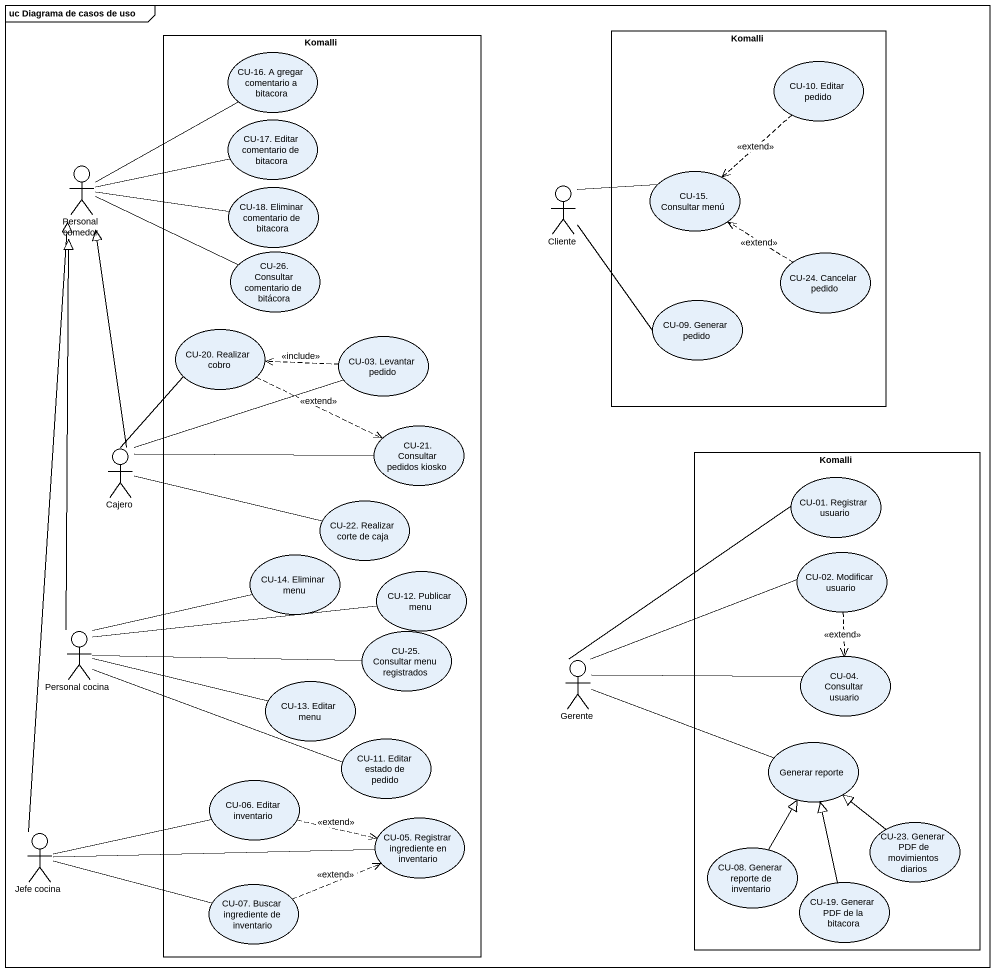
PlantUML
@startuml
mainframe uc Diagrama de casos de uso
rectangle Komalli {
  usecase "CU-16. A gregar comentario a bitacora" as CU_16_A_gregar_comentario_a
  usecase "CU-17. Editar comentario de bitacora" as CU_17_Editar_comentario_de
  usecase "CU-18. Eliminar comentario de bitacora" as CU_18_Eliminar_comentario
  usecase "CU-26. Consultar comentario de bitácora" as CU_26_Consultar_comentario
  usecase "CU-20. Realizar cobro" as CU_20_Realizar_cobro
  usecase "CU-03. Levantar pedido" as CU_03_Levantar_pedido
  usecase "CU-21. Consultar pedidos kiosko" as CU_21_Consultar_pedidos
  usecase "CU-22. Realizar corte de caja" as CU_22_Realizar_corte_de_caja
  usecase "CU-14. Eliminar menu" as CU_14_Eliminar_menu
  usecase "CU-12. Publicar menu" as CU_12_Publicar_menu
  usecase "CU-25. Consultar menu registrados" as CU_25_Consultar_menu
  usecase "CU-13. Editar menu" as CU_13_Editar_menu
  usecase "CU-11. Editar estado de pedido" as CU_11_Editar_estado_de
  usecase "CU-06. Editar inventario" as CU_06_Editar_inventario
  usecase "CU-05. Registrar ingrediente en inventario" as CU_05_Registrar_ingrediente
  usecase "CU-07. Buscar ingrediente de inventario" as CU_07_Buscar_ingrediente_de
}
rectangle "Komalli" as Komalli_2 {
  usecase "CU-10. Editar pedido" as CU_10_Editar_pedido
  usecase "CU-15. Consultar menú" as CU_15_Consultar_menú
  usecase "CU-24. Cancelar pedido" as CU_24_Cancelar_pedido
  usecase "CU-09. Generar pedido" as CU_09_Generar_pedido
}
actor "Personal comedor" as Personal_comedor
actor Cliente
actor Cajero
rectangle "Komalli" as Komalli_3 {
  usecase "CU-01. Registrar usuario" as CU_01_Registrar_usuario
  usecase "CU-02. Modificar usuario" as CU_02_Modificar_usuario
  usecase "CU-04. Consultar usuario" as CU_04_Consultar_usuario
  usecase "Generar reporte" as Generar_reporte
  usecase "CU-23. Generar PDF de movimientos diarios" as CU_23_Generar_PDF_de
  usecase "CU-08. Generar reporte de inventario" as CU_08_Generar_reporte_de
  usecase "CU-19. Generar PDF de la bitacora" as CU_19_Generar_PDF_de_la
}
actor "Personal cocina" as Personal_cocina
actor Gerente
actor "Jefe cocina" as Jefe_cocina
CU_10_Editar_pedido ..> CU_15_Consultar_menú : <<extend>>
Personal_comedor -up- CU_16_A_gregar_comentario_a
Personal_comedor -right- CU_17_Editar_comentario_de
Personal_comedor -right- CU_18_Eliminar_comentario
Personal_comedor -right- CU_26_Consultar_comentario
Cliente -right- CU_15_Consultar_menú
Cliente -- CU_09_Generar_pedido
CU_24_Cancelar_pedido .up.> CU_15_Consultar_menú : <<extend>>
CU_20_Realizar_cobro .right.> CU_21_Consultar_pedidos : <<extend>>
CU_03_Levantar_pedido .left.> CU_20_Realizar_cobro : <<include>>
Cajero -up-|> Personal_comedor
Cajero -up- CU_20_Realizar_cobro
Cajero -right- CU_03_Levantar_pedido
Cajero -right- CU_21_Consultar_pedidos
Cajero -right- CU_22_Realizar_corte_de_caja
CU_02_Modificar_usuario ..> CU_04_Consultar_usuario : <<extend>>
Personal_cocina -up-|> Personal_comedor
Personal_cocina -right- CU_14_Eliminar_menu
Personal_cocina -right- CU_12_Publicar_menu
Personal_cocina -right- CU_25_Consultar_menu
Personal_cocina -right- CU_13_Editar_menu
Personal_cocina -right- CU_11_Editar_estado_de
Gerente -up- CU_01_Registrar_usuario
Gerente -right- CU_02_Modificar_usuario
Gerente -right- CU_04_Consultar_usuario
Gerente -right- Generar_reporte
CU_06_Editar_inventario .right.> CU_05_Registrar_ingrediente : <<extend>>
CU_23_Generar_PDF_de -up-|> Generar_reporte
Jefe_cocina -up-|> Personal_comedor
Jefe_cocina -right- CU_06_Editar_inventario
Jefe_cocina -right- CU_05_Registrar_ingrediente
Jefe_cocina -right- CU_07_Buscar_ingrediente_de
CU_08_Generar_reporte_de -up-|> Generar_reporte
CU_07_Buscar_ingrediente_de .right.> CU_05_Registrar_ingrediente : <<extend>>
CU_19_Generar_PDF_de_la -up-|> Generar_reporte
@enduml
